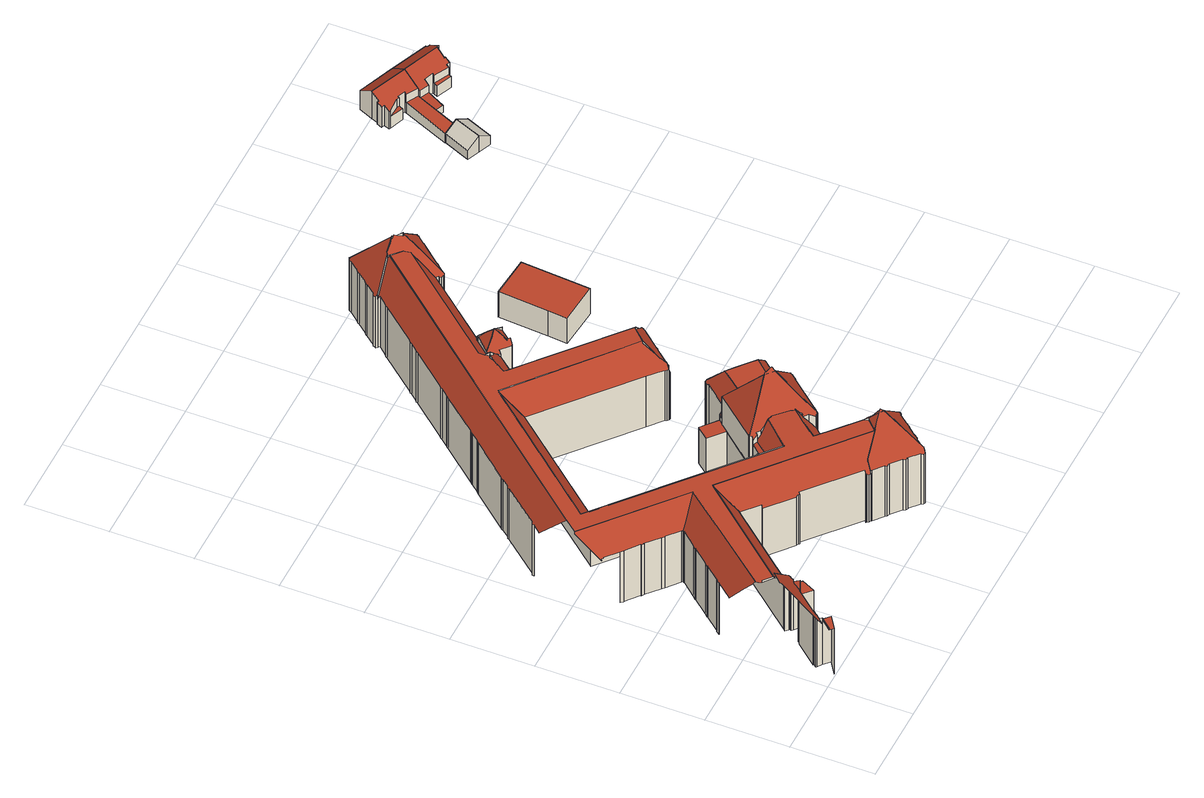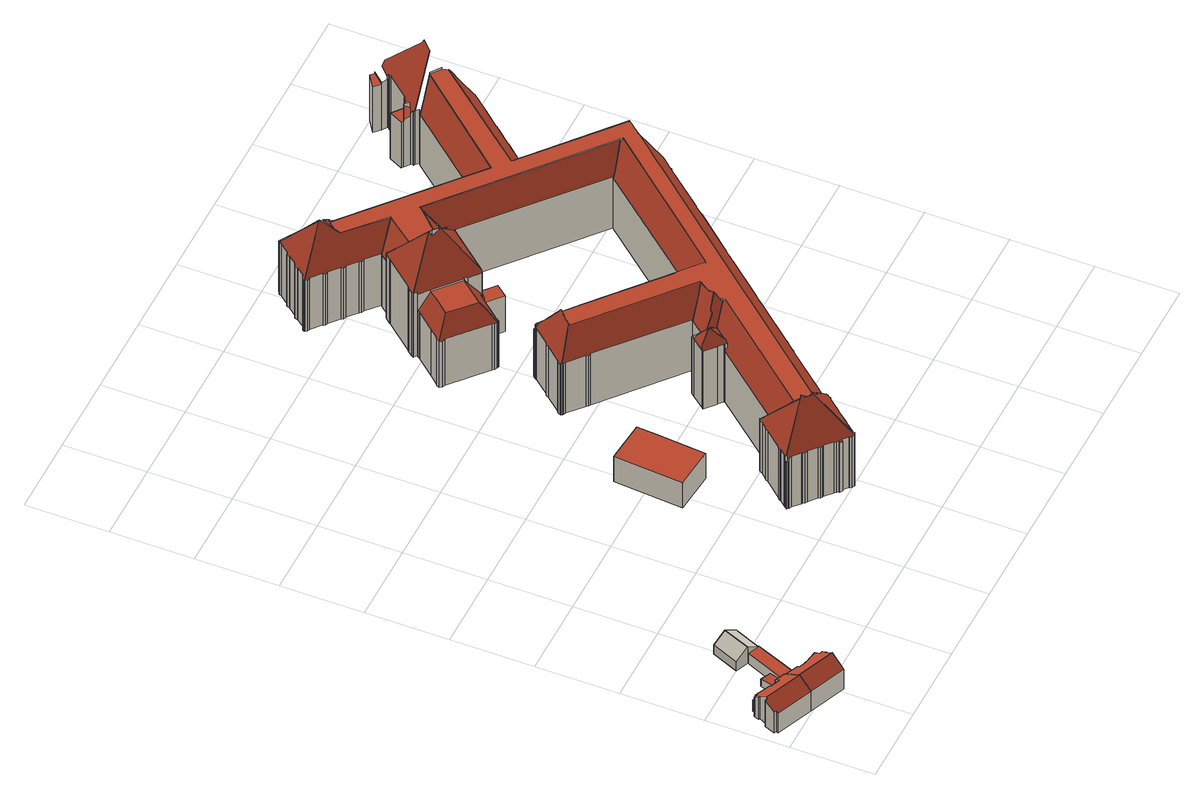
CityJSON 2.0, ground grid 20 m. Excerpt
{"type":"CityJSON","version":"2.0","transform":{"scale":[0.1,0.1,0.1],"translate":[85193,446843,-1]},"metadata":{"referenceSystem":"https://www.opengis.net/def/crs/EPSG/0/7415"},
"CityObjects":{
"building1":{"type":"Building","attributes":{"b3_dak_type":"slanted","b3_h_dak_50p":20.15,"b3_h_dak_70p":21.5,"b3_h_dak_max":52.27,"b3_h_dak_min":1.05,"b3_h_maaiveld":0.002,"b3_kas_warenhuis":false,"b3_mutatie_ahn3_ahn4":false,"b3_reconstructie_onvolledig":false,"b3_rmse_lod12":3.56,"b3_rmse_lod13":2.85,"b3_rmse_lod22":0.467,"b3_val3dity_lod12":"[]","b3_val3dity_lod13":"[]","b3_val3dity_lod22":"[303]","b3_volume_lod12":169744.66,"b3_volume_lod13":169475.98,"b3_volume_lod22":160186.91,"geconstateerd":false,"oorspronkelijkbouwjaar":1945,"status":"Pand in gebruik"},"children":["building1-1"]},
"building1-1":{"type":"BuildingPart","parents":["building1"],"geometry":[{"type":"MultiSurface","lod":"2.2","boundaries":[[[0,1,2,3]],[[4,2,1,5]],[[6,7,8,9,10]],[[5,11,12,4]],[[10,9,13,14]],[[3,2,15,8,7]],[[14,13,16,17]],[[4,12,15,2]],[[18,19,20,21,22,23,6,10,14,17,24,25,26,27,28,29,30,31,32,33,34]],[[35,36,37,38]],[[17,16,39,24]],[[40,41,36,35]],[[42,41,40,43]],[[32,44,45,33]],[[24,39,46,25]],[[47,48,49]],[[25,46,50,26]],[[51,52,53,54]],[[26,50,55,56,57,27]],[[58,59,52,51]],[[27,57,60,28]],[[61,62,59,58]],[[56,55,63,64]],[[28,60,65,29]],[[65,60,57,66]],[[57,56,67,66]],[[68,69,43]],[[70,71,62,61]],[[67,56,64,72]],[[44,73,74,75]],[[75,74,76,68]],[[29,65,77,78,30]],[[30,78,79,31]],[[31,79,73,44,32]],[[64,63,80,72]],[[66,67,81,77,65]],[[72,80,81,67]],[[82,83,71,70]],[[84,85,83,82]],[[86,85,84]],[[87,47,49,88,89,90,91,92,93,94,95,96,86,84,82,70,61,58,51,54,97,98,99]],[[100,101,102]],[[102,101,103,104]],[[104,103,105,106]],[[96,107,85,86]],[[106,105,108,109]],[[109,108,110,111]],[[111,110,112,113]],[[95,114,107,96]],[[113,112,115,116]],[[41,42,117,118]],[[119,120,121,122,123,124,100,102,104,106,109,111,113,116,125,126,127,128,129,130,131,90,89,88]],[[94,132,114,95]],[[93,132,94]],[[69,68,76,133,134]],[[116,115,135,125]],[[136,137,138,139,140]],[[125,135,126]],[[126,135,141,127]],[[127,141,128]],[[142,143,144,145]],[[92,146,132,93]],[[138,137,147]],[[148,149,143,142]],[[150,151,117,42,43,69,134]],[[128,141,152,129]],[[153,119,88,154]],[[129,152,155,130]],[[91,156,146,92]],[[130,155,157,131]],[[90,158,156,91]],[[131,157,158,90]],[[154,88,49]],[[159,160,147]],[[161,162,163,159]],[[164,165,149,148]],[[134,133,166,150]],[[150,167,151]],[[168,169,165,164]],[[170,117,151]],[[171,172,169,168]],[[118,117,170,173,174]],[[167,150,166,175,176]],[[177,178,137,136]],[[160,179,180,139,138,147]],[[181,182,172,171]],[[176,175,183,184]],[[185,186,182,181]],[[187,188,186,185]],[[178,189,190,191,161,159,147,137]],[[184,183,192,193]],[[191,194,162,161]],[[140,139,180,195]],[[193,192,196,197]],[[197,196,198,199]],[[199,198,200,201]],[[202,203,188,187]],[[160,159,163,204,205,179]],[[167,176,184,193,197,199,201,206,207,208,209,210,211,212,213,214,173,170,151]],[[174,173,214,215]],[[201,200,216,206]],[[217,218,203,202]],[[219,220,218,217]],[[221,222,220,219]],[[223,189,178,177]],[[189,224,225,190]],[[207,226,227,208]],[[208,227,228,209]],[[209,228,229,210]],[[206,216,226,207]],[[210,229,230,211]],[[231,232,222,221]],[[233,191,190,234]],[[235,211,230,236,237]],[[238,239,194,191,233]],[[234,190,225,240]],[[241,242,232,231]],[[243,212,211,235]],[[244,245,240]],[[224,189,223,246]],[[247,248,249,250,251,252,253,254,255,153,154,49,48,256,37,36,41,118,174,215,257,258,259,260,261,262,263,264,265,266,246,223,177,136,140,195,267,268,269,270,271,272,273,274,275,276,277,278]],[[237,236,279,280]],[[238,233,234,240,245,281,282,283]],[[283,284,239,238]],[[245,244,281]],[[280,279,285,286]],[[286,285,287,288]],[[260,289,290,291,261]],[[292,293,284,283,294]],[[295,296,293,292]],[[297,298,299,300,296,295]],[[301,302,300,299]],[[303,298,297]],[[224,246,266,304,305,306,307,281,244,240,225]],[[294,283,282,308]],[[288,287,309,310]],[[311,213,212,243]],[[307,282,281]],[[308,282,307,306,312]],[[313,314,302,301]],[[310,309,315]],[[261,291,262]],[[315,309,316,317]],[[312,306,305,318]],[[317,316,319,320]],[[321,322,314,313]],[[320,319,323,324]],[[289,260,259]],[[318,305,304]],[[325,326,327,328,329,311,243,235,237,280,286,288,310,315,317,320,324,330,331,332,333,334,335,336]],[[337,338,242,241]],[[291,290,339,340]],[[324,323,341,330]],[[342,343,344,345,346,347,348,349,350,351,352,353,354,355,356,357,358,337,241,231,221,219,217,202,187,185,181,171,168,164,148,142,145,359,360,361,253,362,363]],[[329,364,215,214,213,311]],[[328,365,364,329]],[[266,366,304]],[[330,341,367,331]],[[331,367,368,332]],[[332,368,369,333]],[[179,205,370,180]],[[265,366,266]],[[333,369,371,372,334]],[[373,257,215,364]],[[327,374,365,328]],[[195,180,370,375,267]],[[334,372,376,335]],[[372,371,377,378]],[[298,303,379,380,381]],[[374,382,373,364,365]],[[335,376,336]],[[253,252,362]],[[378,377,383,384]],[[385,386,387,339]],[[388,389,322,321]],[[264,390,265]],[[381,391,299,298]],[[392,393,394,395,396,397,398,399,400,401,379,303,297,295,292,294,308,312,318,304,366,265,390,402,403,404,405,406,407,408]],[[409,325,336]],[[258,257,373,410]],[[410,373,382]],[[291,340,411,412,405,413,403,414,262]],[[374,415,382]],[[415,374,327,326]],[[414,263,262]],[[325,409,416,326]],[[384,383,417,418]],[[419,420,386,385]],[[421,422,423,424,388,321,313,301,299,391]],[[340,339,387,425,411]],[[263,402,390,264]],[[402,263,414,403]],[[401,380,379]],[[404,413,405]],[[358,426,338,337]],[[413,404,403]],[[405,412,406]],[[357,427,426,358]],[[428,429,420,419]],[[418,417,430,431]],[[406,412,411,407]],[[424,432,389,388]],[[433,434,429,428]],[[435,434,433]],[[407,411,425,436,408]],[[423,437,432,424]],[[408,436,438,392]],[[431,430,439,440]],[[440,439,441,442]],[[392,438,443,444,393]],[[445,446,447,448,449,450,451,452,453,454,455,435,433,428,419,385,339,290,289,259,258,410,382,415,326,416,456,457]],[[356,458,427,357]],[[444,443,459,460]],[[460,459,461,462]],[[393,444,463,394]],[[462,461,464,465]],[[465,464,466,467]],[[455,468,434,435]],[[394,463,395]],[[380,401,400]],[[399,469,400]],[[442,441,470,471]],[[467,466,472,473]],[[355,474,458,356]],[[454,475,468,455]],[[267,375,268]],[[453,476,475,454]],[[477,478,479,480,481,482,483,456,409,336,376,372,378,384,418,431,440,442,471,484,485,486]],[[398,487,469,399]],[[354,488,474,355]],[[489,490,396,395]],[[452,491,476,453]],[[473,472,492,493]],[[494,273,272]],[[451,495,491,452]],[[416,409,456]],[[471,470,496,484]],[[396,490,397]],[[487,398,397]],[[422,497,437,423]],[[273,494,498,274]],[[484,496,499,485]],[[205,204,500,501]],[[498,494,502]],[[450,503,495,451]],[[504,505,421,391,381]],[[485,499,506,486]],[[486,506,507,477]],[[508,422,421,505]],[[509,510,505,504]],[[449,511,503,450]],[[512,513,497,422,508]],[[448,514,511,449]],[[447,515,514,448]],[[477,507,516,478]],[[517,275,274]],[[465,467,473,493,518,519,520,521,522,523,489,395,463,444,460,462]],[[524,525,510,509]],[[446,526,515,447]],[[527,528,525,524]],[[529,276,275,517]],[[469,487,397,490,530,531,532,533,534,527,524,509,504,381,380,400]],[[478,516,535,479]],[[493,492,536,518]],[[479,535,537,480]],[[538,277,276,529]],[[445,539,526,446]],[[277,538,540,278]],[[480,537,541,481]],[[457,542,539,445]],[[481,541,543,482]],[[544,247,278]],[[456,545,542,457]],[[482,543,546,483]],[[483,546,545,456]],[[353,547,488,354]],[[247,544,548,248]],[[549,550,502]],[[523,530,490,489]],[[534,551,552,528,527]],[[528,552,553]],[[540,538,554,555]],[[538,529,517,274,498,502,550,556,557,558,559,560,554]],[[561,562,513,512]],[[563,564,565,549]],[[555,554,560]],[[544,566,567]],[[525,528,553,568,569,570,571,572,573,574,575,576,561,512,508,505,510]],[[559,577,560]],[[566,544,278,540,555,560,577,558,578,579,580]],[[581,582,583,584,585,586,269,268,375,370,205,501,587,588]],[[550,549,565,589,556]],[[518,536,590,519]],[[577,559,558]],[[533,591,551,534]],[[519,590,592,520]],[[552,551,593,594,595,568,553]],[[576,562,561]],[[532,596,597,591,533]],[[567,566,580,598]],[[531,599,596,532]],[[520,592,600,521]],[[575,601,562,576]],[[521,600,602,522]],[[603,570,569]],[[530,604,599,531]],[[522,602,604,530,523]],[[568,605,569]],[[591,597,606,607]],[[570,603,571]],[[608,609,610,598,611]],[[611,598,580,579]],[[352,612,547,353]],[[607,606,613,614]],[[501,500,615,587]],[[605,568,595]],[[574,616,601,575]],[[609,608,617]],[[557,578,558]],[[351,618,612,352]],[[578,557,579]],[[573,619,616,574]],[[620,572,571]],[[557,556,621]],[[572,620,622,619,573]],[[621,556,589,623,624]],[[625,626,622,620]],[[587,615,588]],[[627,628,626,625]],[[588,615,629,581]],[[350,630,618,351]],[[581,629,631,632,582]],[[632,631,633,634]],[[635,636,617]],[[637,638,610,609]],[[634,633,639,640]],[[624,623,641,642]],[[640,639,643,644]],[[644,643,645,646]],[[646,645,647,648]],[[582,632,649,650,583]],[[648,651,652,649,632,634,640,644,646]],[[653,654,655,635,617,608,611,579,557,621,624,642,656,657,658,659,660,661,662]],[[614,613,663,664]],[[648,647,665,651]],[[584,666,585]],[[583,650,666,584]],[[349,667,630,350]],[[668,669,637,609,617,636,670]],[[671,594,593]],[[672,673,564,563]],[[650,649,652,674]],[[651,665,675,652]],[[642,641,676,656]],[[677,586,585]],[[656,676,678,657]],[[674,652,675,679,680]],[[348,681,667,349]],[[636,635,655,670]],[[680,679,682,683]],[[605,595,684,685,686,687,688,627,625,620,571,603,569]],[[689,269,586,677]],[[594,671,684,595]],[[659,690,660]],[[657,678,691,692,658]],[[671,593,551,591,607,614,664,693,694,695,685]],[[670,655,654]],[[658,692,690,659]],[[670,696,668]],[[653,697,654]],[[698,661,660]],[[697,653,662]],[[668,696,669]],[[661,698,699]],[[700,637,669]],[[269,689,270]],[[701,702,638,637,700]],[[698,660,690,692,703,699]],[[688,704,628,627]],[[705,706,702,701]],[[707,708,709,706,705]],[[670,654,697,662,661,699,710,711,712,713,714,707,705,701,700,669,696]],[[683,682,715,716]],[[714,717,708,707]],[[494,272,271,718,719,720,721,722,723,724,725,672,563,549,502]],[[692,691,726,703]],[[713,727,717,714]],[[664,663,728,693]],[[703,710,699]],[[684,671,685]],[[712,729,727,713]],[[548,544,567,598,610,638,702,706,730,731,732]],[[733,271,270]],[[710,703,726,734,711]],[[716,715,735]],[[271,733,736,718]],[[693,728,737,694]],[[735,715,738,739]],[[711,734,729,712]],[[687,740,704,688]],[[739,738,741,742]],[[347,743,681,348]],[[694,737,744,695]],[[742,741,745]],[[686,746,740,687]],[[747,719,736,733,270,689,677,585,666,650,674,680,683,716,735,739,742,745,748,749,750,751,752,753,754,755,756]],[[695,744,757,685]],[[685,757,746,686]],[[718,736,719]],[[248,548,732,249]],[[725,758,673,672]],[[724,759,758,725]],[[745,741,760,748]],[[723,761,759,724]],[[747,720,719]],[[748,760,762,749]],[[749,762,763,750]],[[722,764,761,723]],[[346,765,743,347]],[[750,763,766,751]],[[720,767,768,721]],[[756,769,767,720,747]],[[721,768,764,722]],[[751,766,752]],[[755,770,769,756]],[[752,766,771,753]],[[754,771,770,755]],[[753,771,754]],[[345,772,765,346]],[[344,773,772,345]],[[774,775,776,777]],[[777,776,778,343,779]],[[706,709,780,781,730]],[[782,783,775,774]],[[343,778,773,344]],[[784,785,783,782]],[[786,785,784]],[[787,788,785,786]],[[779,343,342,789]],[[790,788,787]],[[791,792,788,790]],[[793,794,792,791]],[[795,796,794,793]],[[779,789,797,798,799,800,801,802,803,804,805,806,807,808,809,795,793,791,790,787,786,784,782,774,777]],[[789,342,363,810,797]],[[810,363,362,811]],[[797,810,812,798]],[[809,813,796,795]],[[808,814,813,809]],[[811,362,252,251,815]],[[781,780,816,817]],[[798,812,818,799]],[[807,814,808]],[[817,816,819,820]],[[730,781,731]],[[820,819,821,822]],[[822,821,823,824]],[[731,825,732]],[[249,732,825,250]],[[815,251,250]],[[824,823,826,827]],[[828,829,830,831,832,833,834,818,812,810,811,815,250,825,731,781,817,820,822,824,827,835,836,837,838,839]],[[827,826,840,835]],[[835,840,841,836]],[[799,818,834,800]],[[836,841,842,837]],[[806,843,814,807]],[[837,842,844,845,838]],[[800,834,833,846]],[[845,844,847,848]],[[846,833,832]],[[838,845,839]],[[848,847,849,850]],[[831,851,832]],[[851,831,830]],[[805,843,806]],[[829,852,830]],[[804,853,843,805]],[[854,802,801]],[[850,849,855,856]],[[803,857,853,804]],[[852,829,828,858,859]],[[858,828,839]],[[860,803,802,854]],[[861,862,857,803,860]],[[863,864,862,861]],[[865,866,864,863]],[[856,855,867]],[[868,869,866,865]],[[867,855,870,871]],[[872,873,869,868]],[[874,875,873,872]],[[871,870,876,877]],[[878,879,875,874]],[[880,881,879,878]],[[882,883,881,880]],[[884,885,883,882]],[[886,887,885,884]],[[888,889,887,886]],[[852,859,890,891,892,893,894,895,896,897,898,899,900,901,902,903,904,888,886,884,882,880,878,874,872,868,865,863,861,860,854,801,800,846,832,851,830]],[[877,876,905,906]],[[907,908,891,909,858,839,845,848,850,856,867,871,877,906,910,911,912,913]],[[904,914,889,888]],[[859,858,909,890]],[[903,915,914,904]],[[902,916,915,903]],[[901,917,916,902]],[[900,918,917,901]],[[906,905,919,910]],[[899,920,918,900]],[[910,919,921,911]],[[898,922,920,899]],[[911,921,923,912]],[[897,924,922,898]],[[896,925,924,897]],[[895,926,925,896]],[[912,923,927,913]],[[894,928,926,895]],[[913,927,929,907]],[[890,909,891]],[[907,929,930,931,908]],[[893,932,928,894]],[[908,931,933,891]],[[891,933,934,892]],[[931,930,935,936]],[[934,933,931,936,937,938]],[[892,934,939,932,893]],[[936,935,940,937]],[[938,941,939,934]],[[937,940,941,938]]],"semantics":{"surfaces":[{"type":"WallSurface","on_footprint_edge":false},{"type":"RoofSurface"},{"type":"WallSurface","on_footprint_edge":true}],"values":[0,1,2,2,2,2,2,2,1,0,2,0,0,0,2,0,2,2,2,2,0,2,2,0,1,0,0,2,1,2,2,2,2,2,2,2,2,2,2,2,1,2,2,2,2,2,2,2,2,2,0,1,2,2,2,2,0,2,2,2,2,2,0,2,1,2,0,2,2,2,2,2,0,0,2,2,2,0,2,0,2,0,2,0,1,2,2,2,2,1,2,2,0,2,2,2,2,2,1,0,2,2,2,2,0,0,2,2,2,2,2,2,0,2,2,0,2,0,0,0,1,2,1,2,0,2,2,0,2,2,2,2,0,1,0,2,0,0,0,2,2,0,2,0,2,2,2,0,0,1,2,0,2,1,0,0,0,2,2,2,0,0,2,0,0,0,0,2,1,1,0,0,2,2,2,0,0,1,0,0,0,1,0,0,0,0,2,2,1,2,0,0,0,0,2,0,0,2,2,2,0,2,2,2,2,2,2,2,2,2,1,2,2,2,0,2,2,2,0,0,0,2,2,2,2,0,2,1,0,2,0,2,2,0,2,0,2,0,0,2,0,2,2,0,2,0,2,2,0,0,2,2,2,2,2,0,1,0,2,0,0,1,2,2,2,0,2,0,2,2,2,0,2,2,2,2,0,0,0,0,0,0,1,2,2,0,0,1,0,1,1,2,2,0,0,2,1,2,2,0,2,2,2,2,0,2,2,0,2,0,0,0,2,2,2,0,2,0,0,2,0,2,0,0,2,2,2,2,2,2,2,2,2,0,0,2,2,2,2,2,0,1,1,2,2,0,0,2,1,0,2,0,2,2,0,2,2,2,0,2,1,0,0,0,2,1,0,0,0,0,0,0,0,0,0,0,0,1,2,0,2,1,2,2,1,2,2,2,0,0,2,1,0,2,2,0,2,2,2,2,2,2,2,2,2,1,2,2,0,0,2,2,2,2,0,2,2,2,2,2,2,2,2,2,2,2,2,2,2,2,2,2,2,2,2,2,2,2,0,2,2,2,2,1,0,0,0,2,2,0,2,0,2,2,0,2,2,0,0,0,2,1,2,2,0,2,2,2,0,2,0,0,2,0,0,2,0,2,0,2,2,0,0,0,2,2,2,2,2,2,2,2,2,2,2,2,2,2,2,1,2,1,2,0,2,2,2,2,2,2,2,2,2,2,2,2,2,2,2,0,2,2,0,0,2,1,2,2,2,2]}}]},
"building2":{"type":"Building","attributes":{"b3_dak_type":"multiple horizontal"},"geometry":[{"type":"MultiSurface","lod":"2.2","boundaries":[[[942,943,944,945,946]],[[947,945,944,948]],[[949,946,945,947]],[[950,942,946,949]],[[948,944,943,951]],[[951,943,942,950]],[[951,950,949,947,948]]],"semantics":{"surfaces":[{"type":"GroundSurface"},{"type":"WallSurface"},{"type":"RoofSurface"}],"values":[0,1,1,1,1,1,2]}}]},
"building3":{"type":"Building","geometry":[{"type":"MultiSurface","lod":"2.2","boundaries":[[[952,953,954,955]],[[956,954,953,957]],[[958,955,954,956]],[[959,952,955,958]],[[957,953,952,959]],[[957,959,958,956]],[[955,960,961,952]],[[959,952,961,962]],[[962,961,960,963]],[[963,960,955,958]],[[963,958,959,962]]]}]},
"building4":{"type":"Building","attributes":{"b3_dak_type":"slanted","b3_h_dak_50p":5.76,"b3_h_dak_70p":6.57,"b3_h_dak_max":8.26,"b3_h_dak_min":2.34,"b3_h_maaiveld":-0.555,"b3_kas_warenhuis":false,"b3_mutatie_ahn3_ahn4":false,"b3_reconstructie_onvolledig":false,"b3_rmse_lod12":2.54,"b3_rmse_lod13":0.699,"b3_rmse_lod22":0.25,"b3_val3dity_lod12":"[]","b3_val3dity_lod13":"[]","b3_val3dity_lod22":"[]","b3_volume_lod12":828.63,"b3_volume_lod13":686.44,"b3_volume_lod22":648.3,"geconstateerd":false,"oorspronkelijkbouwjaar":1951,"status":"Pand in gebruik"},"children":["building4-1"]},
"building4-1":{"type":"BuildingPart","parents":["building4"],"geometry":[{"type":"Solid","lod":"2.2","boundaries":[[[[964,965,966,967,968,969,970,971,972,973,974,975,976,977,978,979,980,981,982]],[[983,965,964,984]],[[984,964,982,985,986]],[[986,985,987,988]],[[985,982,981,989]],[[990,970,969,991,992]],[[993,971,970,990]],[[994,975,974,995]],[[996,976,975,994]],[[997,979,978,998]],[[998,978,977,999,1000]],[[1001,973,972,1002]],[[1003,995,974,973,1001]],[[1004,1002,972,971,993]],[[991,969,968,1005]],[[1006,967,966,1007]],[[1005,968,967,1006]],[[1007,966,965,983]],[[989,981,980,1008]],[[1009,1008,980,979,997]],[[1000,999,995,1003]],[[992,991,1002,1004]],[[988,987,1008,1009]],[[999,977,976,996]],[[1008,987,985,989]],[[992,1004,993,990]],[[988,1009,997,998,1000,1003,1001,1002,991,1005,1006,1007,983,984,986]],[[999,996,994,995]]]],"semantics":{"surfaces":[{"type":"GroundSurface"},{"type":"WallSurface","on_footprint_edge":true},{"type":"WallSurface","on_footprint_edge":false},{"type":"RoofSurface"}],"values":[[0,1,1,2,1,1,1,1,1,1,1,1,1,1,1,1,1,1,1,1,2,2,2,1,3,3,3,3]]}}]},
"building5":{"type":"Building","attributes":{"b3_dak_type":"slanted","b3_h_dak_50p":6.13,"b3_h_dak_70p":6.77,"b3_h_dak_max":8.33,"b3_h_dak_min":1.43,"b3_h_maaiveld":-0.629,"b3_kas_warenhuis":false,"b3_mutatie_ahn3_ahn4":false,"b3_reconstructie_onvolledig":false,"b3_rmse_lod12":2.11,"b3_rmse_lod13":0.966,"b3_rmse_lod22":0.462,"b3_val3dity_lod12":"[]","b3_val3dity_lod13":"[]","b3_val3dity_lod22":"[]","b3_volume_lod12":683.2,"b3_volume_lod13":623.9,"b3_volume_lod22":581.05,"geconstateerd":false,"oorspronkelijkbouwjaar":1951,"status":"Pand in gebruik"},"children":["building5-1"]},
"building5-1":{"type":"BuildingPart","parents":["building5"],"geometry":[{"type":"Solid","lod":"2.2","boundaries":[[[[1010,971,1011,1012,1013,1014,1015,1016,1017,1018,1019,1020,1021,1022,1023,1024,1025,1026,1027,1028,1029,1030,973]],[[1031,973,1030,1032,1033]],[[1033,1032,1034,1035]],[[1036,1029,1028,1037]],[[1037,1028,1027,1034]],[[1038,1017,1016,1039]],[[1032,1030,1029,1036]],[[1040,1024,1023,1041]],[[1035,1034,1027,1026,1042]],[[1043,1020,1019,1044]],[[1045,1040,1046,1047]],[[1047,1046,1021,1020,1043]],[[1041,1023,1022,1048]],[[1042,1026,1025,1049]],[[1049,1025,1024,1040,1045]],[[1044,1019,1018,1050]],[[1050,1018,1017,1038]],[[993,971,1010,1051,1052]],[[1053,1013,1012,1054]],[[1039,1016,1015,1055]],[[1055,1015,1014,1056]],[[1056,1014,1013,1053]],[[1057,1011,971,993]],[[1054,1012,1011,1057]],[[1051,1010,973,1031]],[[1048,1022,1021,1046]],[[1052,1051,1039]],[[1032,1036,1037,1034]],[[1039,1051,1031,1033,1035,1042,1049,1045,1047,1043,1044,1050,1038]],[[1048,1046,1040,1041]],[[1052,1039,1055,1056,1053,1054,1057,993]]]],"semantics":{"surfaces":[{"type":"GroundSurface"},{"type":"WallSurface","on_footprint_edge":true},{"type":"WallSurface","on_footprint_edge":false},{"type":"RoofSurface"}],"values":[[0,1,2,1,1,1,1,1,1,1,2,1,1,1,1,1,1,1,1,1,1,1,1,1,1,1,2,3,3,3,3]]}}]}
},
"vertices":[
[28,10,153],[28,10,148],[52,37,148],[52,37,152],[68,23,148],[37,2,148],[41,45,167],[41,45,155],[41,45,10],[40,47,10],[40,47,171],[37,2,10],[68,23,10],[45,53,10],[45,53,171],[52,37,10],[43,54,10],[43,54,173],[4,115,271],[5,114,269],[8,112,265],[13,28,182],[20,24,171],[21,24,169],[89,108,173],[91,107,170],[96,113,170],[100,110,162],[101,126,176],[123,137,163],[119,140,170],[122,144,170],[119,146,175],[27,138,269],[26,137,269],[53,150,230],[53,150,226],[30,168,226],[30,168,232],[89,108,10],[54,150,228],[54,150,226],[54,150,225],[91,154,189],[119,146,173],[27,138,266],[91,107,10],[25,182,227],[25,182,226],[120,295,226],[96,113,10],[45,276,164],[45,276,10],[46,276,10],[46,276,165],[100,110,10],[100,110,149],[100,110,157],[52,285,164],[52,285,10],[101,126,159],[53,284,165],[53,284,10],[125,89,10],[125,89,148],[123,137,157],[136,126,153],[136,126,148],[117,157,163],[117,157,165],[84,320,165],[84,320,10],[141,122,148],[119,146,10],[112,152,10],[112,152,173],[117,157,10],[123,137,10],[119,140,10],[122,144,10],[141,122,10],[136,126,10],[83,321,164],[83,321,10],[91,329,164],[91,329,10],[91,329,165],[22,188,219],[221,417,224],[220,417,222],[161,412,164],[159,410,164],[160,410,165],[129,374,165],[129,374,164],[121,366,164],[122,365,165],[15,239,165],[14,239,164],[20,205,201],[47,509,164],[47,509,10],[47,509,163],[52,504,10],[52,504,164],[53,504,10],[53,504,164],[122,365,10],[84,478,10],[84,478,165],[84,477,10],[84,477,164],[90,472,10],[90,472,164],[121,366,10],[90,473,10],[90,473,165],[256,384,223],[256,384,225],[7,599,224],[5,597,220],[10,536,159],[12,538,163],[15,535,163],[16,535,164],[121,446,165],[121,446,164],[127,441,164],[127,441,165],[158,415,165],[158,414,164],[160,413,164],[129,374,10],[261,326,10],[261,326,164],[121,446,10],[66,604,226],[66,604,223],[66,604,217],[61,608,225],[61,608,226],[127,441,10],[47,716,163],[47,716,10],[45,711,10],[45,711,165],[160,410,10],[111,612,174],[52,719,165],[52,719,10],[264,324,160],[259,355,193],[158,415,10],[7,599,226],[221,417,225],[158,414,10],[159,410,10],[160,413,10],[161,412,10],[123,613,161],[123,613,163],[121,612,165],[121,612,10],[123,613,10],[124,805,164],[124,805,10],[264,324,10],[264,324,163],[126,809,162],[126,809,10],[256,384,220],[131,812,164],[131,812,10],[257,386,224],[257,386,225],[302,291,10],[302,291,163],[429,295,225],[429,295,223],[336,864,164],[330,923,224],[144,828,164],[144,828,10],[299,287,10],[299,287,156],[146,832,163],[146,832,10],[150,836,164],[150,836,10],[429,296,222],[422,354,167],[422,355,165],[359,236,10],[359,236,156],[422,355,10],[330,923,225],[365,234,10],[365,234,159],[367,231,10],[367,231,159],[370,234,10],[370,234,164],[223,921,164],[223,921,10],[336,864,10],[336,864,163],[489,132,164],[485,128,156],[486,127,156],[485,127,155],[489,122,153],[493,120,154],[503,132,176],[548,135,221],[550,137,224],[550,137,225],[489,132,10],[226,925,163],[226,925,10],[230,928,164],[230,928,10],[243,944,164],[243,944,10],[429,296,225],[429,296,221],[422,354,161],[485,128,10],[486,127,10],[485,127,10],[489,122,10],[493,120,10],[246,948,163],[246,948,10],[422,355,182],[422,354,182],[493,120,162],[494,119,10],[494,119,163],[425,353,182],[425,353,10],[433,345,181],[250,952,164],[250,952,10],[503,132,184],[434,344,183],[434,344,181],[488,359,225],[418,1002,225],[417,1009,225],[637,1266,225],[634,1279,225],[633,1282,225],[609,1303,225],[33,631,226],[32,630,226],[32,628,226],[27,176,226],[574,161,225],[570,172,225],[569,173,225],[482,250,225],[482,251,225],[515,291,225],[538,318,225],[533,326,225],[500,356,225],[488,360,225],[331,924,225],[555,735,225],[594,703,225],[615,724,225],[625,735,225],[388,937,225],[389,938,225],[405,961,225],[408,966,225],[414,981,225],[419,982,225],[418,994,225],[518,99,10],[518,99,163],[454,368,181],[456,371,181],[444,375,182],[444,375,10],[521,94,10],[521,94,161],[527,92,10],[527,92,163],[482,250,222],[482,251,221],[482,251,223],[448,379,202],[448,379,10],[444,375,194],[444,383,203],[444,383,10],[446,386,207],[446,386,204],[446,386,114],[446,386,10],[445,387,114],[445,387,10],[446,384,206],[480,363,214],[466,367,195],[458,374,180],[456,371,180],[456,371,200],[551,71,10],[551,71,163],[548,135,229],[458,374,206],[457,400,114],[457,400,10],[551,71,162],[554,66,10],[554,66,161],[466,367,206],[559,63,10],[559,63,162],[458,400,114],[458,400,10],[559,64,10],[559,64,163],[584,128,255],[584,131,257],[581,138,262],[551,136,233],[550,137,233],[584,43,163],[584,42,162],[586,38,160],[590,36,162],[595,42,173],[595,43,173],[589,90,219],[323,1037,164],[323,1037,10],[540,255,164],[540,255,165],[584,43,10],[603,1306,218],[541,1301,157],[546,1297,164],[528,1277,164],[524,1274,162],[521,1269,164],[449,1184,164],[444,1181,163],[442,1176,164],[429,1161,164],[424,1158,163],[422,1153,164],[349,1068,164],[345,1065,163],[343,1060,164],[330,1045,164],[325,1041,163],[28,691,165],[28,686,170],[32,630,224],[609,1303,227],[604,1307,218],[550,137,226],[551,136,229],[488,360,218],[584,42,10],[586,38,10],[590,36,10],[330,923,221],[595,42,10],[595,42,168],[574,161,230],[581,138,260],[331,924,222],[595,43,169],[598,40,10],[598,40,162],[476,386,236],[539,391,302],[531,486,204],[576,153,240],[599,46,10],[599,46,167],[539,254,166],[539,254,10],[540,255,10],[517,469,117],[517,469,10],[533,326,224],[531,486,117],[565,279,202],[567,281,208],[568,282,209],[564,321,247],[559,374,300],[559,375,301],[559,383,309],[542,391,303],[540,391,301],[539,391,300],[538,318,220],[542,312,217],[545,305,213],[542,301,206],[553,293,207],[561,280,200],[562,281,202],[584,128,258],[574,161,234],[561,280,166],[553,293,187],[545,305,206],[538,318,227],[581,138,252],[584,128,259],[617,68,10],[617,68,167],[570,227,166],[570,227,10],[533,488,117],[541,497,118],[503,529,118],[479,501,117],[561,280,10],[325,1041,10],[330,1045,10],[576,225,163],[576,225,10],[624,70,10],[624,70,162],[479,501,10],[579,220,165],[579,220,10],[579,220,166],[562,281,10],[503,529,10],[565,279,10],[627,78,10],[627,78,167],[626,78,10],[626,78,167],[567,281,10],[567,281,207],[674,142,163],[669,144,166],[645,164,166],[645,165,165],[642,169,163],[636,172,166],[612,192,166],[612,193,165],[609,197,163],[604,200,165],[603,199,166],[677,136,166],[677,137,165],[343,1060,10],[568,281,10],[568,281,206],[568,279,10],[568,279,204],[568,282,207],[569,280,10],[569,280,204],[570,279,10],[570,279,203],[603,199,10],[542,391,299],[642,97,10],[642,97,168],[582,293,10],[582,293,203],[345,1065,10],[604,200,10],[609,197,10],[652,108,167],[668,128,168],[669,127,167],[676,131,163],[678,134,164],[677,135,164],[678,136,164],[643,97,167],[650,100,162],[652,107,166],[559,383,293],[349,1068,10],[559,374,302],[559,374,301],[612,193,10],[581,294,10],[581,294,204],[389,938,224],[612,192,10],[643,97,10],[541,497,10],[389,938,221],[650,100,10],[556,677,10],[556,677,163],[411,941,200],[636,172,10],[533,488,199],[533,488,135],[652,107,10],[652,108,10],[541,497,135],[559,467,199],[559,467,182],[642,169,10],[549,490,150],[549,490,10],[645,165,10],[645,164,10],[668,128,10],[408,966,226],[641,364,204],[642,364,203],[653,377,203],[652,378,204],[655,381,205],[653,381,206],[564,459,202],[564,459,195],[669,144,10],[566,461,199],[566,461,195],[414,981,234],[653,381,204],[654,381,203],[648,387,203],[649,389,199],[626,409,199],[669,127,10],[641,364,10],[676,131,10],[419,982,229],[674,142,10],[419,982,238],[678,134,10],[677,137,10],[677,135,10],[418,1002,217],[677,136,10],[678,136,10],[422,1153,10],[417,1009,224],[449,946,160],[449,946,164],[626,409,194],[566,461,194],[607,510,194],[443,985,206],[443,985,212],[482,985,164],[478,990,173],[474,990,177],[449,991,206],[446,988,206],[600,549,151],[600,549,10],[447,944,164],[447,944,10],[449,946,10],[463,1007,170],[463,1007,173],[613,517,194],[613,518,193],[612,518,192],[611,534,177],[611,559,152],[609,559,151],[607,560,149],[603,555,148],[600,549,150],[449,991,201],[478,990,174],[478,991,174],[464,1009,166],[593,643,161],[596,641,162],[602,649,175],[601,650,175],[598,665,188],[592,701,221],[590,648,163],[590,648,162],[482,985,10],[642,364,10],[649,389,149],[653,377,10],[642,430,194],[672,465,194],[635,498,194],[648,387,10],[649,389,10],[464,1009,173],[654,381,10],[652,378,10],[603,555,10],[655,381,10],[612,518,193],[653,381,10],[613,517,193],[653,395,10],[653,395,151],[467,1011,186],[467,1011,184],[467,1011,173],[464,1009,181],[424,1158,10],[652,395,10],[652,395,151],[590,648,10],[607,560,10],[476,1011,193],[429,1161,10],[609,559,10],[611,559,150],[482,985,171],[611,559,10],[486,990,10],[486,990,180],[617,556,148],[617,556,10],[621,551,150],[621,551,10],[593,643,10],[442,1176,10],[596,641,10],[596,641,151],[598,640,10],[598,640,151],[492,1010,207],[492,1010,210],[497,1045,186],[497,1045,172],[599,640,10],[599,640,150],[508,971,10],[508,971,180],[600,640,10],[600,640,150],[600,641,10],[600,641,150],[601,640,10],[601,640,150],[602,649,151],[602,649,169],[605,644,150],[606,646,150],[505,1011,219],[503,1011,218],[503,1011,217],[509,972,181],[510,971,181],[516,978,194],[510,982,193],[507,997,207],[505,1009,218],[505,1010,218],[689,437,10],[689,437,150],[605,644,10],[601,650,172],[444,1181,10],[503,1017,214],[502,1024,208],[503,1011,219],[672,465,195],[631,787,165],[631,787,10],[606,646,163],[606,646,10],[509,972,10],[592,701,228],[510,971,10],[608,649,10],[608,649,164],[449,1184,10],[607,649,10],[607,649,164],[672,465,196],[716,469,151],[716,470,150],[711,475,148],[705,478,151],[594,703,228],[510,982,190],[516,978,10],[516,978,182],[707,458,151],[712,462,148],[715,468,151],[503,1017,213],[505,1011,217],[505,1009,219],[509,1009,216],[497,1045,191],[501,1050,183],[501,1050,172],[540,1007,183],[705,478,10],[504,1046,184],[504,1046,164],[506,1045,184],[506,1045,10],[504,1046,10],[540,1007,193],[544,1012,185],[544,1013,184],[519,1035,184],[518,1034,185],[639,686,10],[639,686,164],[518,1034,10],[628,733,225],[658,739,191],[682,743,165],[683,745,163],[681,746,162],[676,749,164],[639,780,164],[636,785,162],[540,1007,10],[519,1035,10],[707,458,10],[544,1013,10],[644,1210,164],[644,1243,195],[637,1266,223],[625,735,224],[544,1012,10],[639,686,163],[628,733,218],[712,462,10],[644,689,10],[644,689,162],[711,475,10],[646,694,10],[646,694,163],[521,1269,10],[715,468,10],[646,694,164],[716,470,10],[682,743,170],[677,731,164],[678,731,163],[682,734,161],[685,740,163],[685,740,164],[685,741,164],[685,741,165],[685,742,165],[683,744,169],[716,469,10],[636,785,10],[639,780,10],[677,731,10],[676,749,10],[678,731,10],[682,734,10],[681,746,10],[524,1274,10],[685,740,10],[682,743,10],[683,745,10],[683,744,10],[685,742,10],[685,741,10],[528,1277,10],[546,1297,10],[539,1305,164],[539,1305,10],[538,1304,10],[538,1304,164],[541,1301,10],[541,1301,171],[644,1210,10],[644,1210,160],[541,1311,162],[541,1311,10],[546,1314,163],[546,1314,10],[546,1314,164],[564,1336,164],[564,1336,10],[603,1306,233],[564,1336,163],[567,1341,162],[567,1341,10],[572,1344,164],[572,1344,10],[590,1366,164],[590,1366,10],[604,1307,233],[608,1310,235],[624,1308,253],[631,1309,260],[631,1314,255],[623,1401,167],[621,1403,162],[618,1401,162],[616,1396,163],[616,1396,164],[597,1374,164],[597,1374,163],[592,1371,162],[604,1307,228],[609,1303,228],[608,1310,234],[592,1371,10],[597,1374,10],[633,1282,227],[646,1212,10],[646,1212,163],[624,1308,247],[652,1207,10],[652,1207,163],[652,1206,10],[652,1206,162],[655,1201,10],[655,1201,160],[637,1266,214],[660,1199,10],[660,1199,162],[654,1291,256],[651,1290,252],[643,1302,257],[639,1307,260],[637,1307,257],[632,1308,253],[631,1309,255],[661,1199,163],[661,1198,163],[662,1199,164],[663,1199,165],[657,1268,234],[661,1199,10],[661,1198,10],[662,1199,10],[616,1396,10],[663,1199,10],[663,1199,163],[632,1308,262],[667,1202,10],[667,1202,161],[670,1208,10],[670,1208,164],[639,1307,255],[651,1290,263],[618,1401,10],[623,1401,169],[680,1220,10],[680,1220,164],[621,1403,10],[654,1291,257],[654,1291,259],[621,1403,169],[623,1404,165],[623,1404,10],[624,1405,164],[624,1405,10],[624,1404,164],[624,1404,10],[680,1220,163],[630,1402,162],[630,1402,10],[685,1223,10],[685,1223,162],[634,1397,163],[634,1397,10],[634,1396,164],[634,1396,10],[687,1229,10],[687,1229,164],[647,1385,164],[647,1385,10],[649,1388,159],[649,1388,10],[655,1383,159],[655,1383,10],[653,1380,163],[653,1380,10],[658,1378,162],[658,1378,10],[661,1373,164],[661,1373,10],[742,1298,171],[742,1299,169],[745,1302,162],[744,1305,162],[738,1307,163],[720,1323,164],[718,1324,164],[719,1324,163],[715,1329,162],[710,1332,163],[710,1331,164],[690,1348,164],[687,1353,162],[682,1356,163],[681,1356,164],[722,1269,10],[722,1269,164],[743,1293,163],[745,1296,164],[742,1298,169],[727,1272,161],[729,1277,164],[729,1278,164],[739,1289,164],[681,1356,10],[682,1356,10],[687,1353,10],[690,1348,10],[710,1331,10],[727,1272,10],[710,1332,10],[729,1277,10],[715,1329,10],[729,1278,10],[719,1324,10],[718,1324,10],[720,1323,10],[739,1289,10],[738,1307,10],[743,1293,10],[745,1296,10],[745,1296,150],[744,1305,10],[742,1299,150],[745,1302,150],[746,1298,10],[746,1298,150],[748,1299,150],[747,1300,150],[745,1302,10],[748,1299,10],[747,1300,10],
[723,982,9],[733,1103,9],[835,1095,9],[822,927,9],[720,935,9],[822,927,85],[835,1095,85],[720,935,85],[723,982,85],[733,1103,85],
[1204,1413,4],[1235,1400,4],[1208,1335,4],[1177,1347,4],[1208,1335,31],[1235,1400,31],[1177,1347,53],[1204,1413,53],[1146,1360,4],[1174,1425,4],[1174,1425,31],[1146,1360,31],
[1162,1552,4],[1168,1566,4],[1160,1569,4],[1165,1581,4],[1168,1579,4],[1176,1599,4],[1190,1633,4],[1280,1596,4],[1266,1562,4],[1251,1527,4],[1250,1523,4],[1203,1413,4],[1173,1425,4],[1221,1538,4],[1223,1543,4],[1205,1550,4],[1204,1547,4],[1200,1537,4],[1165,1551,4],[1168,1566,64],[1162,1552,55],[1165,1551,38],[1165,1551,55],[1198,1550,38],[1198,1550,62],[1200,1537,37],[1190,1633,63],[1176,1599,86],[1176,1599,87],[1280,1596,63],[1203,1413,34],[1250,1523,36],[1173,1425,33],[1205,1550,64],[1223,1543,64],[1221,1538,36],[1221,1538,61],[1251,1527,62],[1266,1562,86],[1250,1523,59],[1266,1562,87],[1168,1579,72],[1165,1581,72],[1160,1569,64],[1204,1547,38],[1204,1547,62],
[1266,1563,4],[1370,1559,4],[1368,1554,4],[1374,1552,4],[1364,1526,4],[1357,1528,4],[1356,1526,4],[1347,1505,4],[1350,1504,4],[1345,1492,4],[1337,1495,4],[1335,1489,4],[1332,1482,4],[1294,1498,4],[1299,1507,4],[1300,1511,4],[1277,1520,4],[1272,1508,4],[1255,1467,4],[1231,1478,4],[1248,1519,4],[1251,1527,61],[1248,1519,33],[1248,1519,55],[1272,1508,33],[1272,1508,54],[1231,1478,25],[1255,1467,25],[1347,1505,71],[1356,1526,86],[1299,1507,37],[1294,1498,37],[1277,1520,63],[1337,1495,63],[1345,1492,63],[1299,1507,60],[1335,1489,37],[1335,1489,58],[1332,1482,37],[1300,1511,63],[1350,1504,71],[1266,1563,86],[1266,1563,87],[1374,1552,66],[1368,1554,66],[1357,1528,84],[1364,1526,84],[1370,1559,63]
]}
